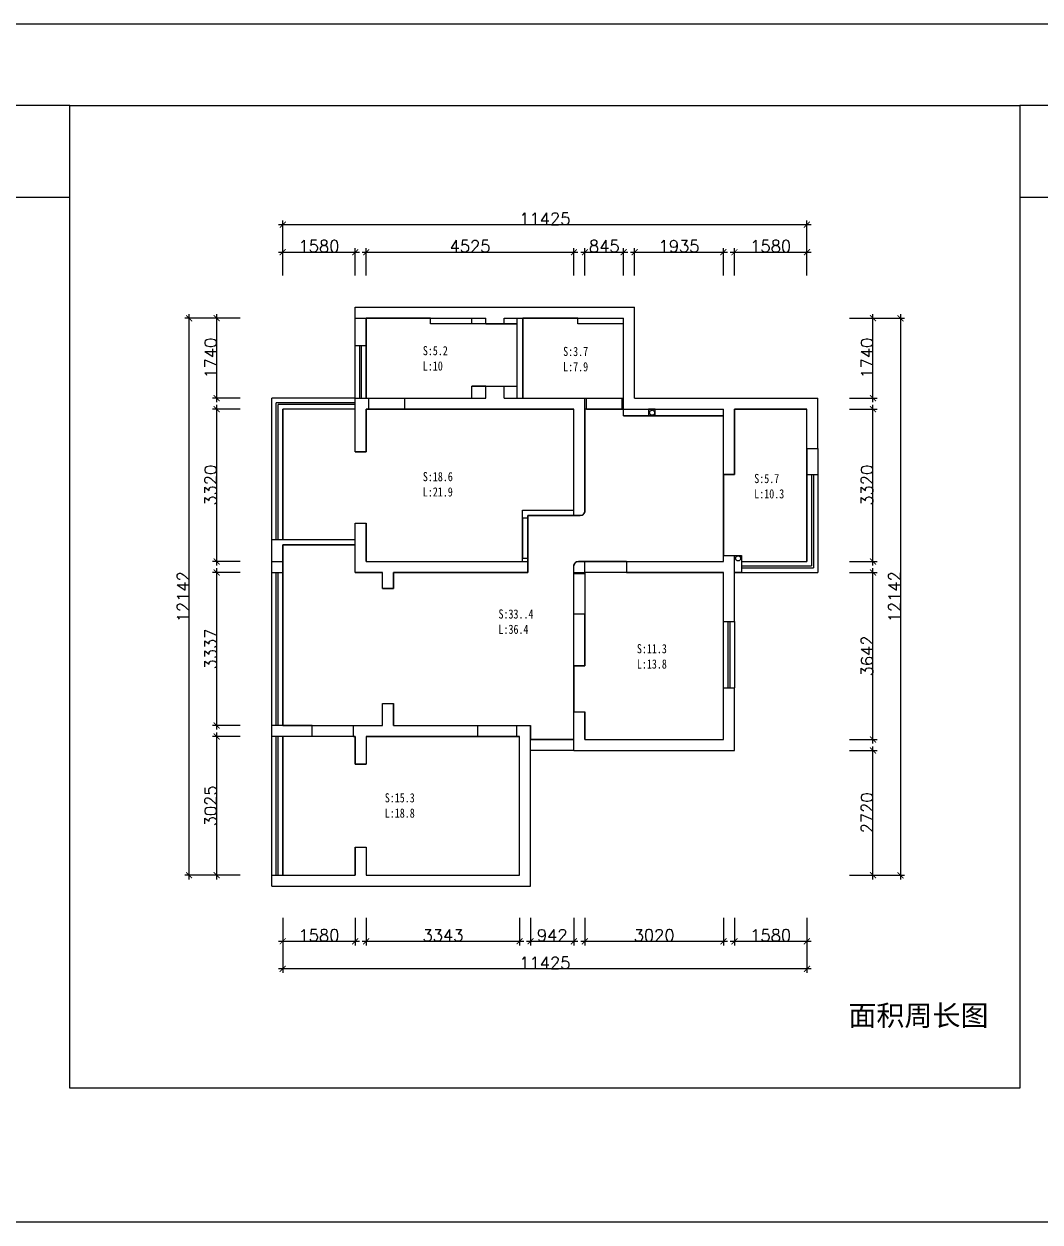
# Model space of a CAD drawing. Header units: millimetres. Extents: x -2231407 to 1513712, y -2704583 to 257.
# Drawn here: x 653200 to 675346, y -1362077 to -1335959 of the extents above; entities that cross this region are included whole.
import ezdxf

# ---------------------------------------------------------------- set-up
doc = ezdxf.new("R2010")
doc.units = ezdxf.units.MM
doc.layers.add('IBS-Refe', color=50, linetype='Continuous')
doc.styles.get("Standard").update_dxf_attribs({"font": 'txt', "bigfont": 'gbcbig.shx'})
doc.styles.add('仿宋', font='', dxfattribs={"width": 0.8})
doc.styles.add('文字', font='')
doc.styles.add('说明文字', font='', dxfattribs={"width": 0.75})
doc.styles.get('仿宋').set_extended_font_data('仿宋_GB2312')
doc.styles.get('文字').set_extended_font_data('SimSun')
doc.styles.get('说明文字').set_extended_font_data('SimSun')
doc.dimstyles.new('1--100', dxfattribs={"dimscale": 100, "dimtxt": 2.5, "dimasz": 0.8, "dimexe": 1, "dimexo": 0.1, "dimgap": 1, "dimtad": 3, "dimdec": 4, "dimrnd": 5, "dimzin": 0, "dimdsep": 46, "dimtxsty": '说明文字', "dimblk": 'ARCHTICK', "dimcen": 0.13, "dimazin": 0, "dimtfac": 1, "dimtdec": 4, "dimtix": 1, "dimtmove": 2, "dimatfit": 3, "dimldrblk": '0定义箭头', "dimfxl": 5, "dimfxlon": 1, "dimtvp": 1, "dimtolj": 1, "dimtzin": 0, "dimarcsym": 0})
doc.dimstyles.new('ISO-25$0', dxfattribs={"dimscale": 0, "dimtxt": 60, "dimasz": 30, "dimexe": 15, "dimexo": 15, "dimtad": 1, "dimdec": 4, "dimlunit": 6, "dimtxsty": 'Standard', "dimblk": 'ARCHTICK', "dimblk1": 'ARCHTICK', "dimblk2": 'ARCHTICK', "dimsah": 1, "dimcen": 3, "dimdle": 3, "dimse2": 1, "dimsd2": 1, "dimadec": 0, "dimazin": 0, "dimtfac": 1, "dimtdec": 4, "dimtmove": 0, "dimatfit": 3, "dimldrblk": 'DOT', "dimfxl": 1, "dimtolj": 1, "dimtzin": 0, "dimarcsym": 0})

# ---------------------------------------------------------------- blocks, each defined once
blk = doc.blocks.new('_ArchTick')
at = {"color": 0, "linetype": 'ByBlock', "const_width": 0.15}
blk.add_lwpolyline([(-0.5, -0.5), (0.5, 0.5)], dxfattribs=at)
blk = doc.blocks.new('*D321')
at = {"color": 250, "lineweight": -2}
for p, q in [((658840, -1355447), (658840, -1356047)), ((660420, -1355447), (660420, -1356047)), ((658750, -1355957), (660510, -1355957))]:
    blk.add_line(p, q, dxfattribs=at)
at = {"layer": 'Defpoints', "color": 0}
for p in [(658840, -1355357), (660420, -1355357), (660420, -1355957)]:
    blk.add_point(p, dxfattribs=at)
at = {"color": 250, "lineweight": -2, "xscale": 130, "yscale": 130, "zscale": 130, "rotation": 180}
blk.add_blockref('_ArchTick', (658840, -1355957), dxfattribs=at)
at = {"color": 250, "lineweight": -2, "xscale": 130, "yscale": 130, "zscale": 130}
blk.add_blockref('_ArchTick', (660420, -1355957), dxfattribs=at)
at = {"color": 0, "insert": (659630, -1355827), "char_height": 260, "attachment_point": 5}
blk.add_mtext('1580', dxfattribs=at)
blk = doc.blocks.new('*D322')
at = {"color": 250, "lineweight": -2}
for p, q in [((660660, -1355447), (660660, -1356047)), ((664003, -1355447), (664003, -1356047)), ((660570, -1355957), (664093, -1355957))]:
    blk.add_line(p, q, dxfattribs=at)
at = {"layer": 'Defpoints', "color": 0}
for p in [(660660, -1355357), (664003, -1355357), (664003, -1355957)]:
    blk.add_point(p, dxfattribs=at)
at = {"color": 250, "lineweight": -2, "xscale": 130, "yscale": 130, "zscale": 130, "rotation": 180}
blk.add_blockref('_ArchTick', (660660, -1355957), dxfattribs=at)
at = {"color": 250, "lineweight": -2, "xscale": 130, "yscale": 130, "zscale": 130}
blk.add_blockref('_ArchTick', (664003, -1355957), dxfattribs=at)
at = {"color": 0, "insert": (662332, -1355827), "char_height": 260, "attachment_point": 5}
blk.add_mtext('3343', dxfattribs=at)
blk = doc.blocks.new('*D323')
at = {"color": 250, "lineweight": -2}
for p, q in [((664243, -1355447), (664243, -1356047)), ((665185, -1355447), (665185, -1356047)), ((664153, -1355957), (665275, -1355957))]:
    blk.add_line(p, q, dxfattribs=at)
at = {"layer": 'Defpoints', "color": 0}
for p in [(664243, -1355357), (665185, -1355357), (665185, -1355957)]:
    blk.add_point(p, dxfattribs=at)
at = {"color": 250, "lineweight": -2, "xscale": 130, "yscale": 130, "zscale": 130, "rotation": 180}
blk.add_blockref('_ArchTick', (664243, -1355957), dxfattribs=at)
at = {"color": 250, "lineweight": -2, "xscale": 130, "yscale": 130, "zscale": 130}
blk.add_blockref('_ArchTick', (665185, -1355957), dxfattribs=at)
at = {"color": 0, "insert": (664714, -1355827), "char_height": 260, "attachment_point": 5}
blk.add_mtext('942', dxfattribs=at)
blk = doc.blocks.new('*D324')
at = {"color": 250, "lineweight": -2}
for p, q in [((665425, -1355447), (665425, -1356047)), ((668445, -1355447), (668445, -1356047)), ((665335, -1355957), (668535, -1355957))]:
    blk.add_line(p, q, dxfattribs=at)
at = {"layer": 'Defpoints', "color": 0}
for p in [(665425, -1355357), (668445, -1355357), (668445, -1355957)]:
    blk.add_point(p, dxfattribs=at)
at = {"color": 250, "lineweight": -2, "xscale": 130, "yscale": 130, "zscale": 130, "rotation": 180}
blk.add_blockref('_ArchTick', (665425, -1355957), dxfattribs=at)
at = {"color": 250, "lineweight": -2, "xscale": 130, "yscale": 130, "zscale": 130}
blk.add_blockref('_ArchTick', (668445, -1355957), dxfattribs=at)
at = {"color": 0, "insert": (666935, -1355827), "char_height": 260, "attachment_point": 5}
blk.add_mtext('3020', dxfattribs=at)
blk = doc.blocks.new('*D325')
at = {"color": 250, "lineweight": -2}
for p, q in [((668685, -1355447), (668685, -1356047)), ((670265, -1355447), (670265, -1356047)), ((668595, -1355957), (670355, -1355957))]:
    blk.add_line(p, q, dxfattribs=at)
at = {"layer": 'Defpoints', "color": 0}
for p in [(668685, -1355357), (670265, -1355357), (670265, -1355957)]:
    blk.add_point(p, dxfattribs=at)
at = {"color": 250, "lineweight": -2, "xscale": 130, "yscale": 130, "zscale": 130, "rotation": 180}
blk.add_blockref('_ArchTick', (668685, -1355957), dxfattribs=at)
at = {"color": 250, "lineweight": -2, "xscale": 130, "yscale": 130, "zscale": 130}
blk.add_blockref('_ArchTick', (670265, -1355957), dxfattribs=at)
at = {"color": 0, "insert": (669475, -1355827), "char_height": 260, "attachment_point": 5}
blk.add_mtext('1580', dxfattribs=at)
blk = doc.blocks.new('*D326')
at = {"color": 250, "lineweight": -2}
for p, q in [((658840, -1356047), (658840, -1356647)), ((670265, -1356047), (670265, -1356647)), ((670355, -1356557), (658750, -1356557))]:
    blk.add_line(p, q, dxfattribs=at)
at = {"layer": 'Defpoints', "color": 0}
for p in [(658840, -1355957), (670265, -1355957), (658840, -1356557)]:
    blk.add_point(p, dxfattribs=at)
at = {"color": 250, "lineweight": -2, "xscale": 130, "yscale": 130, "zscale": 130, "rotation": 180}
blk.add_blockref('_ArchTick', (658840, -1356557), dxfattribs=at)
at = {"color": 250, "lineweight": -2, "xscale": 130, "yscale": 130, "zscale": 130}
blk.add_blockref('_ArchTick', (670265, -1356557), dxfattribs=at)
at = {"color": 0, "insert": (664553, -1356427), "char_height": 260, "attachment_point": 5}
blk.add_mtext('11425', dxfattribs=at)
blk = doc.blocks.new('*D327')
at = {"color": 250, "lineweight": -2}
for p, q in [((657910, -1342375), (657310, -1342375)), ((657400, -1342285), (657400, -1344205)), ((657910, -1344115), (657310, -1344115))]:
    blk.add_line(p, q, dxfattribs=at)
at = {"layer": 'Defpoints', "color": 0}
for p in [(658000, -1342375), (657400, -1344115), (658000, -1344115)]:
    blk.add_point(p, dxfattribs=at)
at = {"color": 250, "lineweight": -2, "xscale": 130, "yscale": 130, "zscale": 130}
for p, rotation in [((657400, -1342375), 90), ((657400, -1344115), 270)]:
    blk.add_blockref('_ArchTick', p, dxfattribs=dict(at, rotation=rotation))
at = {"color": 0, "insert": (657270, -1343245), "char_height": 260, "attachment_point": 5, "rotation": 90}
blk.add_mtext('1740', dxfattribs=at)
blk = doc.blocks.new('*D328')
at = {"color": 250, "lineweight": -2}
for p, q in [((657400, -1344265), (657400, -1347765)), ((657910, -1344355), (657310, -1344355)), ((657910, -1347675), (657310, -1347675))]:
    blk.add_line(p, q, dxfattribs=at)
at = {"layer": 'Defpoints', "color": 0}
for p in [(658000, -1344355), (657400, -1347675), (658000, -1347675)]:
    blk.add_point(p, dxfattribs=at)
at = {"color": 250, "lineweight": -2, "xscale": 130, "yscale": 130, "zscale": 130}
for p, rotation in [((657400, -1344355), 90), ((657400, -1347675), 270)]:
    blk.add_blockref('_ArchTick', p, dxfattribs=dict(at, rotation=rotation))
at = {"color": 0, "insert": (657270, -1346015), "char_height": 260, "attachment_point": 5, "rotation": 90}
blk.add_mtext('3320', dxfattribs=at)
blk = doc.blocks.new('*D329')
at = {"color": 250, "lineweight": -2}
for p, q in [((657910, -1347915), (657310, -1347915)), ((657400, -1347825), (657400, -1351342)), ((657910, -1351252), (657310, -1351252))]:
    blk.add_line(p, q, dxfattribs=at)
at = {"layer": 'Defpoints', "color": 0}
for p in [(658000, -1347915), (657400, -1351252), (658000, -1351252)]:
    blk.add_point(p, dxfattribs=at)
at = {"color": 250, "lineweight": -2, "xscale": 130, "yscale": 130, "zscale": 130}
for p, rotation in [((657400, -1347915), 90), ((657400, -1351252), 270)]:
    blk.add_blockref('_ArchTick', p, dxfattribs=dict(at, rotation=rotation))
at = {"color": 0, "insert": (657270, -1349584), "char_height": 260, "attachment_point": 5, "rotation": 90}
blk.add_mtext('3337', dxfattribs=at)
blk = doc.blocks.new('*D330')
at = {"color": 250, "lineweight": -2}
for p, q in [((657910, -1351492), (657310, -1351492)), ((657400, -1351402), (657400, -1354607)), ((657910, -1354517), (657310, -1354517))]:
    blk.add_line(p, q, dxfattribs=at)
at = {"layer": 'Defpoints', "color": 0}
for p in [(658000, -1351492), (657400, -1354517), (658000, -1354517)]:
    blk.add_point(p, dxfattribs=at)
at = {"color": 250, "lineweight": -2, "xscale": 130, "yscale": 130, "zscale": 130}
for p, rotation in [((657400, -1351492), 90), ((657400, -1354517), 270)]:
    blk.add_blockref('_ArchTick', p, dxfattribs=dict(at, rotation=rotation))
at = {"color": 0, "insert": (657270, -1353005), "char_height": 260, "attachment_point": 5, "rotation": 90}
blk.add_mtext('3025', dxfattribs=at)
blk = doc.blocks.new('*D331')
at = {"color": 250, "lineweight": -2}
for p, q in [((657310, -1342375), (656710, -1342375)), ((656800, -1354607), (656800, -1342285)), ((657310, -1354517), (656710, -1354517))]:
    blk.add_line(p, q, dxfattribs=at)
at = {"layer": 'Defpoints', "color": 0}
for p in [(656800, -1342375), (657400, -1342375), (657400, -1354517)]:
    blk.add_point(p, dxfattribs=at)
at = {"color": 250, "lineweight": -2, "xscale": 130, "yscale": 130, "zscale": 130}
for p, rotation in [((656800, -1342375), 90), ((656800, -1354517), 270)]:
    blk.add_blockref('_ArchTick', p, dxfattribs=dict(at, rotation=rotation))
at = {"color": 0, "insert": (656670, -1348446), "char_height": 260, "attachment_point": 5, "rotation": 90}
blk.add_mtext('12142', dxfattribs=at)
blk = doc.blocks.new('*D332')
at = {"color": 250, "lineweight": -2}
for p, q in [((658840, -1341445), (658840, -1340845)), ((660420, -1341445), (660420, -1340845)), ((658750, -1340935), (660510, -1340935))]:
    blk.add_line(p, q, dxfattribs=at)
at = {"layer": 'Defpoints', "color": 0}
for p in [(660420, -1340935), (658840, -1341535), (660420, -1341535)]:
    blk.add_point(p, dxfattribs=at)
at = {"color": 250, "lineweight": -2, "xscale": 130, "yscale": 130, "zscale": 130, "rotation": 180}
blk.add_blockref('_ArchTick', (658840, -1340935), dxfattribs=at)
at = {"color": 250, "lineweight": -2, "xscale": 130, "yscale": 130, "zscale": 130}
blk.add_blockref('_ArchTick', (660420, -1340935), dxfattribs=at)
at = {"color": 0, "insert": (659630, -1340805), "char_height": 260, "attachment_point": 5}
blk.add_mtext('1580', dxfattribs=at)
blk = doc.blocks.new('*D333')
at = {"color": 250, "lineweight": -2}
for p, q in [((660660, -1341445), (660660, -1340845)), ((665185, -1341445), (665185, -1340845)), ((660570, -1340935), (665275, -1340935))]:
    blk.add_line(p, q, dxfattribs=at)
at = {"layer": 'Defpoints', "color": 0}
for p in [(665185, -1340935), (660660, -1341535), (665185, -1341535)]:
    blk.add_point(p, dxfattribs=at)
at = {"color": 250, "lineweight": -2, "xscale": 130, "yscale": 130, "zscale": 130, "rotation": 180}
blk.add_blockref('_ArchTick', (660660, -1340935), dxfattribs=at)
at = {"color": 250, "lineweight": -2, "xscale": 130, "yscale": 130, "zscale": 130}
blk.add_blockref('_ArchTick', (665185, -1340935), dxfattribs=at)
at = {"color": 0, "insert": (662923, -1340805), "char_height": 260, "attachment_point": 5}
blk.add_mtext('4525', dxfattribs=at)
blk = doc.blocks.new('*D334')
at = {"color": 250, "lineweight": -2}
for p, q in [((665425, -1341445), (665425, -1340845)), ((666270, -1341445), (666270, -1340845)), ((665335, -1340935), (666360, -1340935))]:
    blk.add_line(p, q, dxfattribs=at)
at = {"layer": 'Defpoints', "color": 0}
for p in [(666270, -1340935), (665425, -1341535), (666270, -1341535)]:
    blk.add_point(p, dxfattribs=at)
at = {"color": 250, "lineweight": -2, "xscale": 130, "yscale": 130, "zscale": 130, "rotation": 180}
blk.add_blockref('_ArchTick', (665425, -1340935), dxfattribs=at)
at = {"color": 250, "lineweight": -2, "xscale": 130, "yscale": 130, "zscale": 130}
blk.add_blockref('_ArchTick', (666270, -1340935), dxfattribs=at)
at = {"color": 0, "insert": (665848, -1340805), "char_height": 260, "attachment_point": 5}
blk.add_mtext('845', dxfattribs=at)
blk = doc.blocks.new('*D335')
at = {"color": 250, "lineweight": -2}
for p, q in [((666510, -1341445), (666510, -1340845)), ((668445, -1341445), (668445, -1340845)), ((666420, -1340935), (668535, -1340935))]:
    blk.add_line(p, q, dxfattribs=at)
at = {"layer": 'Defpoints', "color": 0}
for p in [(668445, -1340935), (666510, -1341535), (668445, -1341535)]:
    blk.add_point(p, dxfattribs=at)
at = {"color": 250, "lineweight": -2, "xscale": 130, "yscale": 130, "zscale": 130, "rotation": 180}
blk.add_blockref('_ArchTick', (666510, -1340935), dxfattribs=at)
at = {"color": 250, "lineweight": -2, "xscale": 130, "yscale": 130, "zscale": 130}
blk.add_blockref('_ArchTick', (668445, -1340935), dxfattribs=at)
at = {"color": 0, "insert": (667478, -1340805), "char_height": 260, "attachment_point": 5}
blk.add_mtext('1935', dxfattribs=at)
blk = doc.blocks.new('*D336')
at = {"color": 250, "lineweight": -2}
for p, q in [((668685, -1341445), (668685, -1340845)), ((670265, -1341445), (670265, -1340845)), ((668595, -1340935), (670355, -1340935))]:
    blk.add_line(p, q, dxfattribs=at)
at = {"layer": 'Defpoints', "color": 0}
for p in [(670265, -1340935), (668685, -1341535), (670265, -1341535)]:
    blk.add_point(p, dxfattribs=at)
at = {"color": 250, "lineweight": -2, "xscale": 130, "yscale": 130, "zscale": 130, "rotation": 180}
blk.add_blockref('_ArchTick', (668685, -1340935), dxfattribs=at)
at = {"color": 250, "lineweight": -2, "xscale": 130, "yscale": 130, "zscale": 130}
blk.add_blockref('_ArchTick', (670265, -1340935), dxfattribs=at)
at = {"color": 0, "insert": (669475, -1340805), "char_height": 260, "attachment_point": 5}
blk.add_mtext('1580', dxfattribs=at)
blk = doc.blocks.new('*D337')
at = {"color": 250, "lineweight": -2}
for p, q in [((670355, -1340335), (658750, -1340335)), ((658840, -1340845), (658840, -1340245)), ((670265, -1340845), (670265, -1340245))]:
    blk.add_line(p, q, dxfattribs=at)
at = {"layer": 'Defpoints', "color": 0}
for p in [(658840, -1340335), (658840, -1340935), (670265, -1340935)]:
    blk.add_point(p, dxfattribs=at)
at = {"color": 250, "lineweight": -2, "xscale": 130, "yscale": 130, "zscale": 130, "rotation": 180}
blk.add_blockref('_ArchTick', (658840, -1340335), dxfattribs=at)
at = {"color": 250, "lineweight": -2, "xscale": 130, "yscale": 130, "zscale": 130}
blk.add_blockref('_ArchTick', (670265, -1340335), dxfattribs=at)
at = {"color": 0, "insert": (664553, -1340205), "char_height": 260, "attachment_point": 5}
blk.add_mtext('11425', dxfattribs=at)
blk = doc.blocks.new('*D338')
at = {"color": 250, "lineweight": -2}
for p, q in [((671195, -1351797), (671795, -1351797)), ((671705, -1354607), (671705, -1351707)), ((671195, -1354517), (671795, -1354517))]:
    blk.add_line(p, q, dxfattribs=at)
at = {"layer": 'Defpoints', "color": 0}
for p in [(671105, -1351797), (671705, -1351797), (671105, -1354517)]:
    blk.add_point(p, dxfattribs=at)
at = {"color": 250, "lineweight": -2, "xscale": 130, "yscale": 130, "zscale": 130}
for p, rotation in [((671705, -1351797), 90), ((671705, -1354517), 270)]:
    blk.add_blockref('_ArchTick', p, dxfattribs=dict(at, rotation=rotation))
at = {"color": 0, "insert": (671575, -1353157), "char_height": 260, "attachment_point": 5, "rotation": 90}
blk.add_mtext('2720', dxfattribs=at)
blk = doc.blocks.new('*D339')
at = {"color": 250, "lineweight": -2}
for p, q in [((671195, -1347915), (671795, -1347915)), ((671705, -1351647), (671705, -1347825)), ((671195, -1351557), (671795, -1351557))]:
    blk.add_line(p, q, dxfattribs=at)
at = {"layer": 'Defpoints', "color": 0}
for p in [(671105, -1347915), (671705, -1347915), (671105, -1351557)]:
    blk.add_point(p, dxfattribs=at)
at = {"color": 250, "lineweight": -2, "xscale": 130, "yscale": 130, "zscale": 130}
for p, rotation in [((671705, -1347915), 90), ((671705, -1351557), 270)]:
    blk.add_blockref('_ArchTick', p, dxfattribs=dict(at, rotation=rotation))
at = {"color": 0, "insert": (671575, -1349736), "char_height": 260, "attachment_point": 5, "rotation": 90}
blk.add_mtext('3642', dxfattribs=at)
blk = doc.blocks.new('*D340')
at = {"color": 250, "lineweight": -2}
for p, q in [((671705, -1347765), (671705, -1344265)), ((671195, -1344355), (671795, -1344355)), ((671195, -1347675), (671795, -1347675))]:
    blk.add_line(p, q, dxfattribs=at)
at = {"layer": 'Defpoints', "color": 0}
for p in [(671105, -1344355), (671705, -1344355), (671105, -1347675)]:
    blk.add_point(p, dxfattribs=at)
at = {"color": 250, "lineweight": -2, "xscale": 130, "yscale": 130, "zscale": 130}
for p, rotation in [((671705, -1344355), 90), ((671705, -1347675), 270)]:
    blk.add_blockref('_ArchTick', p, dxfattribs=dict(at, rotation=rotation))
at = {"color": 0, "insert": (671575, -1346015), "char_height": 260, "attachment_point": 5, "rotation": 90}
blk.add_mtext('3320', dxfattribs=at)
blk = doc.blocks.new('*D341')
at = {"color": 250, "lineweight": -2}
for p, q in [((671195, -1342375), (671795, -1342375)), ((671705, -1344205), (671705, -1342285)), ((671195, -1344115), (671795, -1344115))]:
    blk.add_line(p, q, dxfattribs=at)
at = {"layer": 'Defpoints', "color": 0}
for p in [(671105, -1342375), (671705, -1342375), (671105, -1344115)]:
    blk.add_point(p, dxfattribs=at)
at = {"color": 250, "lineweight": -2, "xscale": 130, "yscale": 130, "zscale": 130}
for p, rotation in [((671705, -1342375), 90), ((671705, -1344115), 270)]:
    blk.add_blockref('_ArchTick', p, dxfattribs=dict(at, rotation=rotation))
at = {"color": 0, "insert": (671575, -1343245), "char_height": 260, "attachment_point": 5, "rotation": 90}
blk.add_mtext('1740', dxfattribs=at)
blk = doc.blocks.new('*D342')
at = {"color": 250, "lineweight": -2}
for p, q in [((671795, -1342375), (672395, -1342375)), ((672305, -1342285), (672305, -1354607)), ((671795, -1354517), (672395, -1354517))]:
    blk.add_line(p, q, dxfattribs=at)
at = {"layer": 'Defpoints', "color": 0}
for p in [(671705, -1342375), (671705, -1354517), (672305, -1354517)]:
    blk.add_point(p, dxfattribs=at)
at = {"color": 250, "lineweight": -2, "xscale": 130, "yscale": 130, "zscale": 130}
for p, rotation in [((672305, -1342375), 90), ((672305, -1354517), 270)]:
    blk.add_blockref('_ArchTick', p, dxfattribs=dict(at, rotation=rotation))
at = {"color": 0, "insert": (672175, -1348446), "char_height": 260, "attachment_point": 5, "rotation": 90}
blk.add_mtext('12142', dxfattribs=at)
blk = doc.blocks.new('*D543')
at = {"color": 1, "lineweight": -2, "ltscale": 3}
for p, q in [((731780, -1347276), (731680, -1347276)), ((731780, -1347276), (731780, -1347196)), ((731780, -1347276), (731780, -1347676)), ((731280, -1347676), (731880, -1347676)), ((731780, -1347676), (731780, -1347756))]:
    blk.add_line(p, q, dxfattribs=at)
at = {"layer": 'Defpoints', "color": 0, "ltscale": 3}
for p in [(731780, -1347276), (-2231407, -1347676), (731780, -1347676)]:
    blk.add_point(p, dxfattribs=at)
at = {"color": 1, "lineweight": -2, "ltscale": 3, "xscale": 80, "yscale": 80, "zscale": 80}
for p, rotation in [((731780, -1347276), 270), ((731780, -1347676), 90)]:
    blk.add_blockref('_ArchTick', p, dxfattribs=dict(at, rotation=rotation))
at = {"color": 2, "ltscale": 3, "insert": (731555, -1347476), "char_height": 250, "attachment_point": 5, "rotation": 90, "style": '说明文字'}
blk.add_mtext('\\A1;400', dxfattribs=at)
blk = doc.blocks.new('0定义箭头')
at = {"layer": 'IBS-Refe', "color": 3}
for p, q in [((-0.37, 0), (-2.13, 0)), ((-1.44, 1.15), (-1.09, 1.44)), ((-1.44, 1.15), (-0.37, 0)), ((-1.44, -1.15), (-0.37, 0)), ((-1.09, 1.44), (0, 0)), ((-1.09, -1.44), (0, 0)), ((-1.44, -1.15), (-1.09, -1.44))]:
    blk.add_line(p, q, dxfattribs=at)
for points in [[(-1.44, 1.15), (-1.09, 1.44), (-0.37, 0), (0, 0)], [(-1.44, -1.15), (-1.09, -1.44), (-0.37, 0), (0, 0)]]:
    blk.add_solid(points, dxfattribs=at)

msp = doc.modelspace()

# ---------------------------------------------------------------- linework, layer by layer
at = {"ltscale": 3}
for p, q in [((660420.32054, -1342135.33287), (666510.32054, -1342135.33287)), ((660420.32054, -1342375.33287), (660420.32054, -1342135.33287)), ((666510.32054, -1344115.33287), (666510.32054, -1342135.33287)), ((660420.32054, -1342375.33287), (663265.32054, -1342375.33287)), ((663265.32054, -1342495.33287), (663265.32054, -1342375.33287)), ((663665.32054, -1342375.33287), (666270.32054, -1342375.33287)), ((663665.32054, -1342495.33287), (663665.32054, -1342375.33287)), ((666270.32054, -1344355.33287), (666270.32054, -1342375.33287)), ((663265.32054, -1342495.33287), (663665.32054, -1342495.33287)), ((663265.32054, -1343855.33287), (663665.32054, -1343855.33287)), ((663265.32054, -1344115.33287), (663265.32054, -1343855.33287)), ((663665.32054, -1344115.33287), (663665.32054, -1343855.33287)), ((660420.32054, -1344115.33287), (660720.32054, -1344115.33287)), ((660420.32054, -1345285.33287), (660420.32054, -1344115.33287)), ((660720.32054, -1344355.33287), (660720.32054, -1344115.33287)), ((661500.32054, -1344115.33287), (663265.32054, -1344115.33287)), ((661500.32054, -1344355.33287), (661500.32054, -1344115.33287)), ((663665.32054, -1344115.33287), (665425.32054, -1344115.33287)), ((665425.32054, -1346575.33287), (665425.32054, -1344115.33287)), ((666510.32054, -1344115.33287), (670505.32054, -1344115.33287)), ((670505.32054, -1345215.33287), (670505.32054, -1344115.33287)), ((660660.32054, -1344355.33287), (660720.32054, -1344355.33287)), ((660660.32054, -1345285.33287), (660660.32054, -1344355.33287)), ((661500.32054, -1344355.33287), (665185.32054, -1344355.33287)), ((665185.32054, -1346675.33287), (665185.32054, -1344355.33287)), ((666270.32054, -1344355.33287), (668445.32054, -1344355.33287)), ((668445.32054, -1345780.33287), (668445.32054, -1344355.33287)), ((668685.32054, -1345780.33287), (668685.32054, -1344355.33287)), ((668685.32054, -1344355.33287), (670265.32054, -1344355.33287)), ((670265.32054, -1345215.33287), (670265.32054, -1344355.33287)), ((660420.32054, -1345285.33287), (660660.32054, -1345285.33287)), ((670265.32054, -1345215.33287), (670505.32054, -1345215.33287)), ((668445.32054, -1345780.33287), (668685.32054, -1345780.33287)), ((660420.32054, -1346845.33287), (660660.32054, -1346845.33287)), ((660420.32054, -1347915.33287), (660420.32054, -1346845.33287)), ((660660.32054, -1347675.33287), (660660.32054, -1346845.33287)), ((658600.32054, -1347675.33287), (658840.32054, -1347675.33287)), ((658600.32054, -1347915.33287), (658600.32054, -1347675.33287)), ((658840.32054, -1347915.33287), (658840.32054, -1347675.33287)), ((660660.32054, -1347675.33287), (664185.32054, -1347675.33287)), ((664185.32054, -1347915.33287), (664185.32054, -1347675.33287)), ((665425.32054, -1347915.33287), (665425.32054, -1347675.33287)), ((666330.32054, -1347675.33287), (668445.32054, -1347675.33287)), ((666330.32054, -1347675.33287), (666330.32054, -1347915.33287)), ((668445.32054, -1347545.33287), (668685.32054, -1347545.33287)), ((668445.32054, -1347675.33287), (668445.32054, -1347545.33287)), ((668685.32054, -1348987.33287), (668685.32054, -1347545.33287)), ((658600.32054, -1347915.33287), (658840.32054, -1347915.33287)), ((660420.32054, -1347915.33287), (661012.84183, -1347915.33287)), ((661012.84183, -1348265.33287), (661012.84183, -1347915.33287)), ((661252.84183, -1348265.33287), (661252.84183, -1347915.33287)), ((661252.84183, -1347915.33287), (664185.32054, -1347915.33287)), ((665185.32054, -1347915.33287), (665185.32054, -1347775.33287)), ((665185.32054, -1347915.33287), (665425.32054, -1347915.33287)), ((666330.32054, -1347915.33287), (668445.32054, -1347915.33287)), ((668445.32054, -1348987.33287), (668445.32054, -1347915.33287)), ((661012.84183, -1348265.33287), (661252.84183, -1348265.33287)), ((665185.32054, -1349952.33287), (665185.32054, -1348817.33287)), ((665185.32054, -1348817.33287), (665425.32054, -1348817.33287)), ((665425.32054, -1349952.33287), (665425.32054, -1348817.33287)), ((668445.32054, -1348987.33287), (668685.32054, -1348987.33287)), ((668445.32054, -1350432.33287), (668685.32054, -1350432.33287)), ((668445.32054, -1351557.33287), (668445.32054, -1350432.33287)), ((668685.32054, -1351797.33287), (668685.32054, -1350432.33287)), ((661012.84183, -1351252.33287), (661012.84183, -1350770.33287)), ((661012.84183, -1350770.33287), (661252.84183, -1350770.33287)), ((661252.84183, -1351252.33287), (661252.84183, -1350770.33287)), ((665185.32054, -1351797.33287), (665185.32054, -1350952.33287)), ((665185.32054, -1350952.33287), (665425.32054, -1350952.33287)), ((665425.32054, -1351557.33287), (665425.32054, -1350952.33287)), ((659482.84183, -1351252.33287), (658600.32054, -1351252.33287)), ((658600.32054, -1351492.33287), (658600.32054, -1351252.33287)), ((659482.84183, -1351492.33287), (659482.84183, -1351252.33287)), ((660382.84183, -1351492.33287), (660382.84183, -1351252.33287)), ((660382.84183, -1351252.33287), (661012.84183, -1351252.33287)), ((661252.84183, -1351252.33287), (663092.84183, -1351252.33287)), ((663092.84183, -1351492.33287), (663092.84183, -1351252.33287)), ((663942.84183, -1351492.33287), (663942.84183, -1351252.33287)), ((663942.84183, -1351252.33287), (664242.84183, -1351252.33287)), ((664242.84183, -1354757.33287), (664242.84183, -1351252.33287)), ((659482.84183, -1351492.33287), (658600.32054, -1351492.33287)), ((660382.84183, -1351492.33287), (660420.32054, -1351492.33287)), ((660420.32054, -1351492.33287), (660420.32054, -1352092.33287)), ((660660.32054, -1351492.33287), (663092.84183, -1351492.33287)), ((660660.32054, -1351492.33287), (660660.32054, -1352092.33287)), ((663942.84183, -1351492.33287), (664002.84183, -1351492.33287)), ((664002.84183, -1354517.33287), (664002.84183, -1351492.33287)), ((665425.32054, -1351557.33287), (668445.32054, -1351557.33287)), ((665185.32054, -1351797.33287), (665425.32054, -1351797.33287)), ((665185.32054, -1351797.33287), (668685.32054, -1351797.33287)), ((660420.32054, -1352092.33287), (660660.32054, -1352092.33287)), ((660420.32054, -1353902.33287), (660660.32054, -1353902.33287)), ((660420.32054, -1353902.33287), (660420.32054, -1354517.33287)), ((660660.32054, -1353902.33287), (660660.32054, -1354517.33287)), ((658600.32054, -1354517.33287), (660420.32054, -1354517.33287)), ((658600.32054, -1354757.33287), (658600.32054, -1354517.33287)), ((660660.32054, -1354517.33287), (664002.84183, -1354517.33287)), ((658600.32054, -1354757.33287), (664242.84183, -1354757.33287))]:
    msp.add_line(p, q, dxfattribs=at)
at = {"color": 1, "ltscale": 3}
for p, q in [((660420.32054, -1342975.33287), (660420.32054, -1342375.33287)), ((660660.32054, -1342975.33287), (660660.32054, -1342375.33287)), ((662060.32054, -1342495.33287), (662060.32054, -1342375.33287)), ((662960.32054, -1342495.33287), (662960.32054, -1342375.33287)), ((663950.32054, -1344115.33287), (663950.32054, -1342375.33287)), ((664070.32054, -1344115.33287), (664070.32054, -1342375.33287)), ((662960.32054, -1342495.33287), (662060.32054, -1342495.33287)), ((663265.32054, -1342495.33287), (662960.32054, -1342495.33287)), ((663665.32054, -1342495.33287), (663950.32054, -1342495.33287)), ((660660.32054, -1342975.33287), (660420.32054, -1342975.33287)), ((662960.32054, -1344115.33287), (662960.32054, -1343855.33287)), ((663265.32054, -1343855.33287), (662960.32054, -1343855.33287)), ((663665.32054, -1343855.33287), (663950.32054, -1343855.33287)), ((665425.32054, -1344115.33287), (665457.82054, -1344115.33287)), ((665457.82054, -1344355.33287), (665457.82054, -1344115.33287)), ((666237.82054, -1344355.33287), (666237.82054, -1344115.33287)), ((666237.82054, -1344115.33287), (666270.32054, -1344115.33287)), ((665457.82054, -1344355.33287), (665425.32054, -1344355.33287)), ((666237.82054, -1344355.33287), (666270.32054, -1344355.33287)), ((666270.32054, -1344505.33287), (666270.32054, -1344355.33287)), ((666270.32054, -1344505.33287), (668445.32054, -1344505.33287)), ((670265.32054, -1345215.33287), (670265.32054, -1345780.33287)), ((670505.32054, -1345215.33287), (670505.32054, -1345780.33287)), ((670265.32054, -1345780.33287), (670505.32054, -1345780.33287)), ((664065.32054, -1346735.33287), (664065.32054, -1346555.33287)), ((664065.32054, -1346555.33287), (665185.32054, -1346555.33287)), ((664185.32054, -1346735.33287), (664065.32054, -1346735.33287)), ((664185.32054, -1346735.33287), (664185.32054, -1346675.33287)), ((664185.32054, -1346675.33287), (665185.32054, -1346675.33287)), ((658600.32054, -1347195.33287), (660420.32054, -1347195.33287)), ((658600.32054, -1347675.33287), (658600.32054, -1347195.33287)), ((658840.32054, -1347315.33287), (660420.32054, -1347315.33287)), ((658840.32054, -1347675.33287), (658840.32054, -1347315.33287)), ((664065.32054, -1347675.33287), (664065.32054, -1347615.33287)), ((664185.32054, -1347615.33287), (664065.32054, -1347615.33287)), ((664185.32054, -1347675.33287), (664185.32054, -1347615.33287)), ((666330.32054, -1347675.33287), (665425.32054, -1347675.33287)), ((665185.32054, -1347937.33287), (665185.32054, -1347915.33287)), ((665185.32054, -1347937.33287), (665425.32054, -1347937.33287)), ((666330.32054, -1347915.33287), (665425.32054, -1347915.33287)), ((665425.32054, -1347937.33287), (665425.32054, -1347915.33287)), ((659482.84183, -1351252.33287), (660382.84183, -1351252.33287)), ((660382.84183, -1351492.33287), (659482.84183, -1351492.33287))]:
    msp.add_line(p, q, dxfattribs=at)
at = {"color": 4}
for p, q in [((665270.32054, -1342495.33287), (665270.32054, -1342375.33287)), ((666270.32054, -1342495.33287), (665270.32054, -1342495.33287)), ((660520.32054, -1344115.33287), (660520.32054, -1342975.33287)), ((660560.32054, -1344115.33287), (660560.32054, -1342975.33287)), ((658700.32054, -1347195.33287), (658700.32054, -1344215.33287)), ((660420.32054, -1344215.33287), (658700.32054, -1344215.33287)), ((658740.32054, -1347195.33287), (658740.32054, -1344255.33287)), ((660420.32054, -1344255.33287), (658740.32054, -1344255.33287)), ((670365.32054, -1345780.33287), (670365.32054, -1347775.33287)), ((670405.32054, -1345780.33287), (670405.32054, -1347815.33287)), ((658700.32054, -1351252.33287), (658700.32054, -1347915.33287)), ((658740.32054, -1351252.33287), (658740.32054, -1347915.33287)), ((668837.22701, -1347775.33287), (670365.32054, -1347775.33287)), ((668837.22701, -1347815.33287), (670405.32054, -1347815.33287)), ((668545.32054, -1350432.33287), (668545.32054, -1348987.33287)), ((668585.32054, -1348987.33287), (668585.32054, -1350432.33287)), ((665185.32054, -1350952.33287), (665185.32054, -1349952.33287)), ((658700.32054, -1354517.33287), (658700.32054, -1351492.33287)), ((658740.32054, -1354517.33287), (658740.32054, -1351492.33287))]:
    msp.add_line(p, q, dxfattribs=at)
at = {"color": 8}
for p, q in [((660420.32054, -1344115.33287), (660420.32054, -1342975.33287)), ((660660.32054, -1344115.33287), (660660.32054, -1342975.33287)), ((658600.32054, -1347195.33287), (658600.32054, -1344115.33287)), ((658600.32054, -1347195.33287), (658600.32054, -1344115.33287)), ((660420.32054, -1344115.33287), (658600.32054, -1344115.33287)), ((660720.32054, -1344115.33287), (661500.32054, -1344115.33287)), ((665457.82054, -1344115.33287), (666237.82054, -1344115.33287)), ((658840.32054, -1347195.33287), (658840.32054, -1344355.33287)), ((660420.32054, -1344355.33287), (658840.32054, -1344355.33287)), ((660720.32054, -1344355.33287), (661500.32054, -1344355.33287)), ((665457.82054, -1344355.33287), (666237.82054, -1344355.33287)), ((668445.32054, -1345780.33287), (668445.32054, -1347545.33287)), ((670265.32054, -1345780.33287), (670265.32054, -1347675.33287)), ((670505.32054, -1345780.33287), (670505.32054, -1347915.33287)), ((664065.32054, -1346735.33287), (664065.32054, -1347615.33287)), ((664185.32054, -1347615.33287), (664185.32054, -1346735.33287)), ((668837.22701, -1347675.33287), (670265.32054, -1347675.33287)), ((658600.32054, -1351252.33287), (658600.32054, -1347915.33287)), ((658840.32054, -1351252.33287), (658840.32054, -1347915.33287)), ((665185.32054, -1348817.33287), (665185.32054, -1347937.33287)), ((665425.32054, -1347937.33287), (665425.32054, -1348817.33287)), ((668685.32054, -1347915.33287), (670505.32054, -1347915.33287)), ((668445.32054, -1350432.33287), (668445.32054, -1348987.33287)), ((668685.32054, -1348987.33287), (668685.32054, -1350432.33287)), ((663092.84183, -1351252.33287), (663942.84183, -1351252.33287)), ((658600.32054, -1354517.33287), (658600.32054, -1351492.33287)), ((658840.32054, -1354517.33287), (658840.32054, -1351492.33287)), ((663092.84183, -1351492.33287), (663942.84183, -1351492.33287)), ((665185.32054, -1351557.33287), (664242.84183, -1351557.33287)), ((665185.32054, -1351797.33287), (664242.84183, -1351797.33287))]:
    msp.add_line(p, q, dxfattribs=at)
at = {"color": 7, "ltscale": 3}
for p, q in [((665185.32054, -1346675.33287), (665325.32054, -1346675.33287)), ((665425.32054, -1347675.33287), (665285.32054, -1347675.33287)), ((665185.32054, -1349952.33287), (665425.32054, -1349952.33287))]:
    msp.add_line(p, q, dxfattribs=at)
for points in [[(492680.32561, -1335959.26675), (818565.58796, -1335959.26675), (818565.58796, -1362077.18379), (492680.32561, -1362077.18379)], [(652200.32054, -1339735.33287), (654200.32054, -1339735.33287), (654200.32054, -1337735.33287), (652200.32054, -1337735.33287)], [(654200.32054, -1337735.33287), (674905.32054, -1337735.33287), (674905.32054, -1359157.33287), (654200.32054, -1359157.33287)], [(674905.32054, -1339735.33287), (676905.32054, -1339735.33287), (676905.32054, -1337735.33287), (674905.32054, -1337735.33287)]]:
    msp.add_lwpolyline(points, close=True, dxfattribs=at)
at = {"color": 1, "ltscale": 3}
for points in [[(663950.32054, -1342495.33287), (663665.32054, -1342495.33287), (663265.32054, -1342495.33287), (662960.32054, -1342495.33287), (662060.32054, -1342495.33287), (662060.32054, -1342375.33287), (660660.32054, -1342375.33287), (660660.32054, -1342975.33287), (660660.32054, -1344115.33287), (660720.32054, -1344115.33287), (661500.32054, -1344115.33287), (662960.32054, -1344115.33287), (662960.32054, -1343855.33287), (663265.32054, -1343855.33287), (663665.32054, -1343855.33287), (663950.32054, -1343855.33287)], [(666270.32054, -1342495.33287), (665270.32054, -1342495.33287), (665270.32054, -1342375.33287), (664070.32054, -1342375.33287), (664070.32054, -1344115.33287), (665425.32054, -1344115.33287), (665457.82054, -1344115.33287), (666237.82054, -1344115.33287), (666270.32054, -1344115.33287)], [(665185.32054, -1344355.33287), (661500.32054, -1344355.33287), (660720.32054, -1344355.33287), (660660.32054, -1344355.33287), (660660.32054, -1345285.33287), (660420.32054, -1345285.33287), (660420.32054, -1344355.33287), (658840.32054, -1344355.33287), (658840.32054, -1347195.33287), (660420.32054, -1347195.33287), (660420.32054, -1346845.33287), (660660.32054, -1346845.33287), (660660.32054, -1347675.33287), (664065.32054, -1347675.33287), (664065.32054, -1347615.33287), (664065.32054, -1346735.33287), (664065.32054, -1346555.33287), (665185.32054, -1346555.33287)], [(666810.32054, -1344505.33287), (666960.32054, -1344505.33287), (666960.32054, -1344355.33287), (666810.32054, -1344355.33287)], [(670265.32054, -1345780.33287), (670265.32054, -1345215.33287), (670265.32054, -1344355.33287), (668685.32054, -1344355.33287), (668685.32054, -1345780.33287), (668445.32054, -1345780.33287), (668445.32054, -1347545.33287), (668685.32054, -1347545.33287), (668837.22701, -1347545.33287), (668837.22701, -1347675.33287), (670265.32054, -1347675.33287)], [(668685.32054, -1347545.33287), (668837.22701, -1347545.33287), (668837.22701, -1347915.33287), (668685.32054, -1347915.33287)], [(668445.32054, -1348987.33287), (668445.32054, -1347915.33287), (666330.32054, -1347915.33287), (665425.32054, -1347915.33287), (665425.32054, -1347937.33287), (665425.32054, -1348817.33287), (665425.32054, -1349952.33287), (665185.32054, -1349952.33287), (665185.32054, -1350952.33287), (665425.32054, -1350952.33287), (665425.32054, -1351557.33287), (668445.32054, -1351557.33287), (668445.32054, -1350432.33287)], [(664002.84183, -1351492.33287), (663942.84183, -1351492.33287), (663092.84183, -1351492.33287), (660660.32054, -1351492.33287), (660660.32054, -1352092.33287), (660420.32054, -1352092.33287), (660420.32054, -1351492.33287), (660382.84183, -1351492.33287), (659482.84183, -1351492.33287), (658840.32054, -1351492.33287), (658840.32054, -1354517.33287), (660420.32054, -1354517.33287), (660420.32054, -1353902.33287), (660660.32054, -1353902.33287), (660660.32054, -1354517.33287), (664002.84183, -1354517.33287)]]:
    msp.add_lwpolyline(points, close=True, dxfattribs=at)
msp.add_lwpolyline([(665185.32054, -1348817.33287), (665185.32054, -1347937.33287), (665185.32054, -1347915.33287), (665185.32054, -1347775.33287, -0.4142135624), (665285.32054, -1347675.33287), (665425.32054, -1347675.33287), (666330.32054, -1347675.33287), (668445.32054, -1347675.33287), (668445.32054, -1347545.33287), (668445.32054, -1345780.33287), (668445.32054, -1344505.33287), (666270.32054, -1344505.33287), (666270.32054, -1344355.33287), (666237.82054, -1344355.33287), (665457.82054, -1344355.33287), (665425.32054, -1344355.33287), (665425.32054, -1346575.33287, -0.4142135624), (665325.32054, -1346675.33287), (665185.32054, -1346675.33287), (664185.32054, -1346675.33287), (664185.32054, -1346735.33287), (664185.32054, -1347615.33287), (664185.32054, -1347675.33287), (664185.32054, -1347915.33287), (661252.84183, -1347915.33287), (661252.84183, -1348265.33287), (661012.84183, -1348265.33287), (661012.84183, -1347915.33287), (660420.32054, -1347915.33287), (660420.32054, -1347315.33287), (658840.32054, -1347315.33287), (658840.32054, -1347675.33287), (658840.32054, -1347915.33287), (658840.32054, -1351252.33287), (659482.84183, -1351252.33287), (660382.84183, -1351252.33287), (661012.84183, -1351252.33287), (661012.84183, -1350770.33287), (661252.84183, -1350770.33287), (661252.84183, -1351252.33287), (663092.84183, -1351252.33287), (663942.84183, -1351252.33287), (664242.84183, -1351252.33287), (664242.84183, -1351557.33287), (665185.32054, -1351557.33287), (665185.32054, -1350952.33287), (665185.32054, -1349952.33287)], format="xyb", close=True, dxfattribs=at)
for centre in [(666890.32054, -1344435.33287), (668765.32054, -1347609.99304)]:
    msp.add_circle(centre, 55, dxfattribs=at)
at = {"color": 7, "ltscale": 3}
for centre, start, end in [((665325.32054, -1346575.33287), 270, 0), ((665285.32054, -1347775.33287), 90, 180)]:
    msp.add_arc(centre, 100, start, end, dxfattribs=at)

# ---------------------------------------------------------------- texts
at = {"color": 3, "char_height": 200, "width": 7213.2680131, "attachment_point": 1, "style": '仿宋'}
for s, insert in [('{\\fNSimSun|b0|i0|c134|p49;\\C256;S:5.2\\PL:10}', (661893.88583, -1342981.14112)), ('{\\fNSimSun|b0|i0|c134|p49;\\C256;S:3.7\\PL:7.9}', (664952.20424, -1342998.54593)), ('{\\fNSimSun|b0|i0|c134|p49;\\C256;S:18.6\\PL:21.9}', (661893.88583, -1345726.94351)), ('{\\fNSimSun|b0|i0|c134|p49;\\C256;S:5.7\\PL:10.3}', (669116.81619, -1345768.47451)), ('{\\fNSimSun|b0|i0|c134|p49;\\C256;S:33..4\\PL:36.4}', (663542.89421, -1348721.56179)), ('{\\fNSimSun|b0|i0|c134|p49;\\C256;S:11.3\\PL:13.8}', (666559.25481, -1349478.58406)), ('{\\fNSimSun|b0|i0|c134|p49;\\C256;S:15.3\\PL:18.8}', (661064.41694, -1352728.7124))]:
    msp.add_mtext(s, dxfattribs=dict(at, insert=insert))
at = {"insert": (671168.44412, -1357350.77686), "char_height": 447.8976, "attachment_point": 1, "style": '文字'}
msp.add_mtext_dynamic_manual_height_columns('面积周长图', width=3430.1309059, gutter_width=1000, heights=[0], dxfattribs=at)

# ---------------------------------------------------------------- dimensions: what is measured, and where the dimension line sits
for base, p1, p2, picture, middle in [((658840.32054, -1340335.33287), (670265.32054, -1340935.33287), (658840.32054, -1340935.33287), '*D337', (664552.82054, -1340204.70787)), ((660420.32054, -1340935.33287), (658840.32054, -1341535.33287), (660420.32054, -1341535.33287), '*D332', (659630.32054, -1340804.70787)), ((665185.32054, -1340935.33287), (660660.32054, -1341535.33287), (665185.32054, -1341535.33287), '*D333', (662922.82054, -1340804.70787)), ((666270.32054, -1340935.33287), (665425.32054, -1341535.33287), (666270.32054, -1341535.33287), '*D334', (665847.82054, -1340804.70787)), ((668445.32054, -1340935.33287), (666510.32054, -1341535.33287), (668445.32054, -1341535.33287), '*D335', (667477.82054, -1340804.70787)), ((670265.32054, -1340935.33287), (668685.32054, -1341535.33287), (670265.32054, -1341535.33287), '*D336', (669475.32054, -1340804.70787)), ((660420.32054, -1355957.33287), (658840.32054, -1355357.33287), (660420.32054, -1355357.33287), '*D321', (659630.32054, -1355826.70787)), ((664002.84183, -1355957.33287), (660660.32054, -1355357.33287), (664002.84183, -1355357.33287), '*D322', (662331.58118, -1355826.70787)), ((665185.32054, -1355957.33287), (664242.84183, -1355357.33287), (665185.32054, -1355357.33287), '*D323', (664714.08118, -1355826.70787)), ((668445.32054, -1355957.33287), (665425.32054, -1355357.33287), (668445.32054, -1355357.33287), '*D324', (666935.32054, -1355826.70787)), ((670265.32054, -1355957.33287), (668685.32054, -1355357.33287), (670265.32054, -1355357.33287), '*D325', (669475.32054, -1355826.70787)), ((658840.32054, -1356557.33287), (670265.32054, -1355957.33287), (658840.32054, -1355957.33287), '*D326', (664552.82054, -1356426.70787))]:
    dim = msp.add_linear_dim(base=base, p1=p1, p2=p2, dimstyle='ISO-25$0', override={"dimscale": 1, "dimtxt": 260, "dimasz": 130, "dimexe": 90, "dimexo": 90, "dimdec": 0, "dimlunit": 2, "dimsah": 0, "dimcen": 2.5, "dimdle": 90, "dimse2": 0, "dimsd2": 0, "dimtdec": 0, "dimldrblk": 'ArchTick', "dimtolj": 0, "dimtzin": 8})
    dim.commit()
    dim.dimension.update_dxf_attribs({"geometry": picture, "text_midpoint": middle})
for base, p1, p2, picture, middle in [((656800.32054, -1342375.33287), (657400.32054, -1354517.33287), (657400.32054, -1342375.33287), '*D331', (656669.69554, -1348446.33287)), ((657400.32054, -1344115.33287), (658000.32054, -1342375.33287), (658000.32054, -1344115.33287), '*D327', (657269.69554, -1343245.33287)), ((671705.32054, -1342375.33287), (671105.32054, -1344115.33287), (671105.32054, -1342375.33287), '*D341', (671574.69554, -1343245.33287)), ((672305.32054, -1354517.33287), (671705.32054, -1342375.33287), (671705.32054, -1354517.33287), '*D342', (672174.69554, -1348446.33287)), ((657400.32054, -1347675.33287), (658000.32054, -1344355.33287), (658000.32054, -1347675.33287), '*D328', (657269.69554, -1346015.33287)), ((671705.32054, -1344355.33287), (671105.32054, -1347675.33287), (671105.32054, -1344355.33287), '*D340', (671574.69554, -1346015.33287)), ((657400.32054, -1351252.33287), (658000.32054, -1347915.33287), (658000.32054, -1351252.33287), '*D329', (657269.69554, -1349583.83287)), ((671705.32054, -1347915.33287), (671105.32054, -1351557.33287), (671105.32054, -1347915.33287), '*D339', (671574.69554, -1349736.33287)), ((657400.32054, -1354517.33287), (658000.32054, -1351492.33287), (658000.32054, -1354517.33287), '*D330', (657269.69554, -1353004.83287)), ((671705.32054, -1351797.33287), (671105.32054, -1354517.33287), (671105.32054, -1351797.33287), '*D338', (671574.69554, -1353157.33287))]:
    dim = msp.add_linear_dim(base=base, p1=p1, p2=p2, angle=90, dimstyle='ISO-25$0', override={"dimscale": 1, "dimtxt": 260, "dimasz": 130, "dimexe": 90, "dimexo": 90, "dimdec": 0, "dimlunit": 2, "dimsah": 0, "dimcen": 2.5, "dimdle": 90, "dimse2": 0, "dimsd2": 0, "dimtdec": 0, "dimldrblk": 'ArchTick', "dimtolj": 0, "dimtzin": 8})
    dim.commit()
    dim.dimension.update_dxf_attribs({"geometry": picture, "text_midpoint": middle})
at = {"color": 1, "ltscale": 3}
dim = msp.add_linear_dim(base=(731780.32054, -1347675.94222), p1=(731780.32054, -1347275.94222), p2=(-2231406.80054, -1347675.94222), angle=90, dimstyle='1--100', override={"dimarcsym": 1}, dxfattribs=at)
dim.commit()
dim.dimension.update_dxf_attribs({"geometry": '*D543', "text_midpoint": (731555.32054, -1347475.94222)})

doc.saveas('drawing.dxf')
